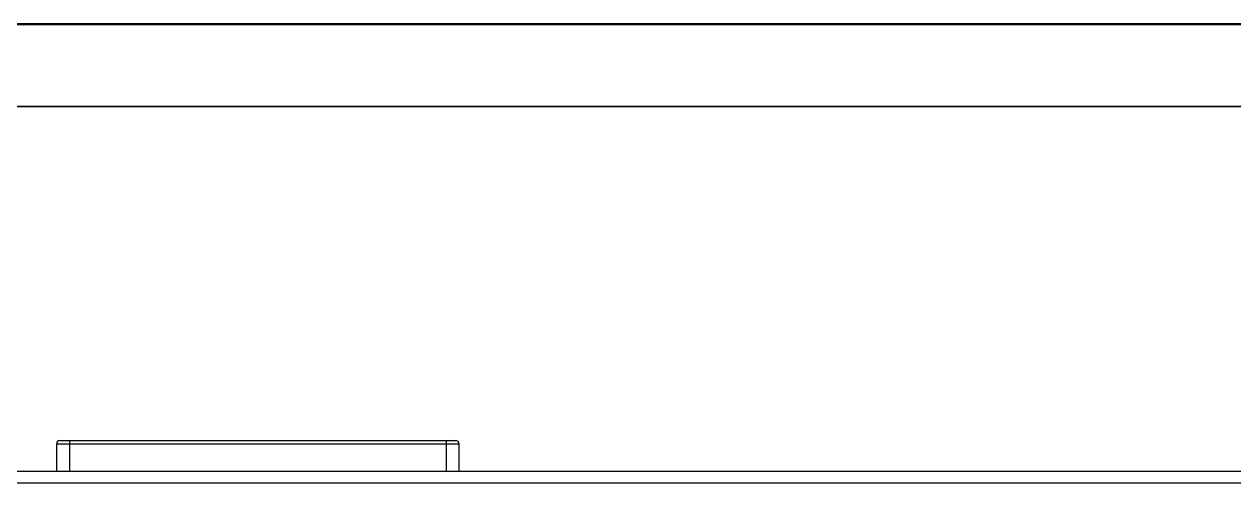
# Model space of a CAD drawing. Header units: millimetres. Extents: x 0 to 279, y 0 to 216.
# Drawn here: x 46.9 to 140.5, y 180.5 to 215.9 of the extents above; entities that cross this region are included whole.
import ezdxf

# ---------------------------------------------------------------- set-up
doc = ezdxf.new("R2010")
doc.units = ezdxf.units.MM
doc.layers.add('PAGE_BORDER', color=7, linetype='Continuous')

msp = doc.modelspace()

# ---------------------------------------------------------------- linework, layer by layer
at = {"color": 7, "linetype": 'Continuous', "lineweight": 50}
msp.add_line((0, 215.9), (279.4, 215.9), dxfattribs=at)
at = {"color": 7, "linetype": 'Continuous', "lineweight": 25}
for p, q in [((49.426, 183.488), (50.426, 183.488)), ((49.426, 183.488), (49.426, 181.363)), ((50.426, 183.738), (50.426, 183.488)), ((50.426, 183.738), (79.551, 183.738)), ((50.426, 183.488), (50.426, 181.363)), ((50.426, 183.488), (79.551, 183.488)), ((79.551, 183.738), (79.551, 183.488)), ((79.551, 183.488), (80.551, 183.488)), ((79.551, 183.488), (79.551, 181.363)), ((80.551, 183.488), (80.551, 181.363)), ((42.825, 181.363), (143.751, 181.363))]:
    msp.add_line(p, q, dxfattribs=at)
at = {"color": 8, "linetype": 'Continuous', "lineweight": 25}
msp.add_line((43.429, 180.468), (142.027, 180.468), dxfattribs=at)
at = {"color": 7, "linetype": 'Continuous', "lineweight": 25}
for centre, start, end in [((49.676, 183.488), 90, 180), ((80.301, 183.488), 0, 90)]:
    msp.add_arc(centre, 0.25, start, end, dxfattribs=at)
for points in [[(49.676, 183.738), (49.686, 183.738), (49.702, 183.738), (49.795, 183.738), (49.892, 183.738), (50.011, 183.738), (50.186, 183.738), (50.332, 183.738), (50.426, 183.738)], [(79.551, 183.738), (79.645, 183.738), (79.791, 183.738), (79.966, 183.738), (80.085, 183.738), (80.182, 183.738), (80.275, 183.738), (80.291, 183.738), (80.301, 183.738)]]:
    msp.add_open_spline(points, degree=3, knots=[0, 0, 0, 0, 0.239443, 0.369664, 0.5, 0.630221, 0.760557, 1, 1, 1, 1], dxfattribs=at)
at = {"layer": 'PAGE_BORDER', "lineweight": 35}
msp.add_line((6.35, 209.55), (273.05, 209.55), dxfattribs=at)

doc.saveas('drawing.dxf')
